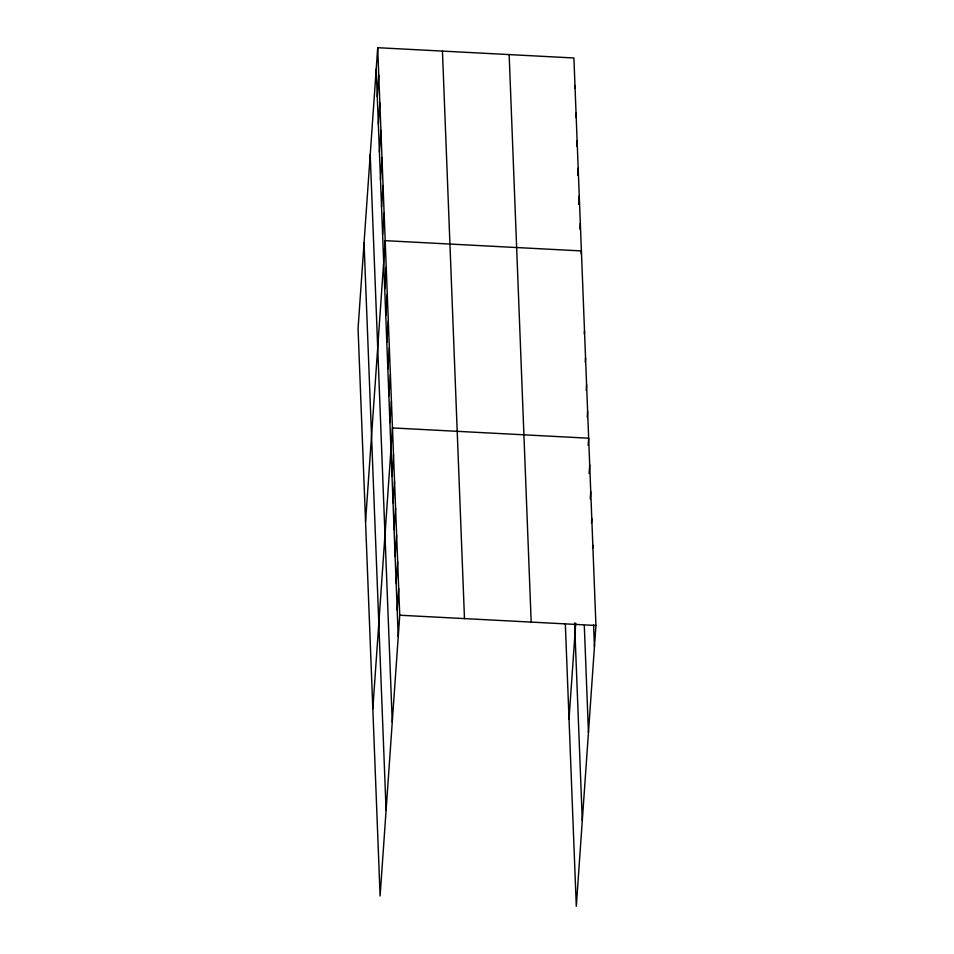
<?xml version="1.0" encoding="UTF-8"?>
<svg xmlns="http://www.w3.org/2000/svg" width="954" height="954" viewBox="0 0 954 954"><rect width="100%" height="100%" fill="white"/><g stroke="black" fill="none" stroke-linecap="round" stroke-linejoin="round"><path stroke-width="1.43" d="M377.701 47.7L358.06 328.51L380.097 896.021L399.738 615.211L377.701 47.7L573.903 57.979L595.94 625.49L576.299 906.3L565.328 623.892M377.271 96.676L378.774 75.271M378.344 124.247L379.835 102.829M379.418 151.805L380.908 130.4M380.479 179.376L381.982 157.959M381.552 206.935L383.055 185.529M382.626 234.505L384.128 213.088M365.561 521.468L385.189 240.658L581.391 250.926L581.189 253.788M384.736 288.823L386.227 267.406M385.774 315.583L387.276 294.166M386.811 342.331L388.314 320.914M387.849 369.091L389.351 347.673M388.886 395.838L390.389 374.421M389.924 422.598L391.426 401.181M372.835 708.739L392.464 427.929L588.666 438.208L588.165 445.351M392.011 476.106L393.501 454.688M393.048 502.853L394.539 481.436M394.085 529.613L395.588 508.196M395.123 556.361L396.625 534.944M396.16 583.121L397.663 561.703M397.198 609.868L398.7 588.463M574.773 88.4L574.964 85.538M575.739 117.39L576.037 113.109M576.705 146.379L577.11 140.667M577.683 175.381L578.184 168.238M578.649 204.371L579.245 195.797M579.925 229.079L580.318 223.367M584.313 334.055L584.504 331.193M585.243 362.234L585.541 357.953M586.185 390.413L586.591 384.7M587.223 417.172L587.628 411.46M569.025 719.018L575.727 623.129M589.107 473.53L589.703 464.968M590.24 498.859L590.741 491.715M591.48 522.756L591.778 518.475M592.625 548.085L592.816 545.223M399.738 615.211L595.94 625.49M593.579 624.608L594.437 646.907M584.301 625.49L588.451 732.505M574.606 623.022L582.286 820.702M509.15 54.581L531.187 622.103M442.441 51.087L464.479 618.609M376.198 69.117L398.235 636.628M370.212 154.715L392.261 722.226M364.046 242.912L386.084 810.423"/></g></svg>
